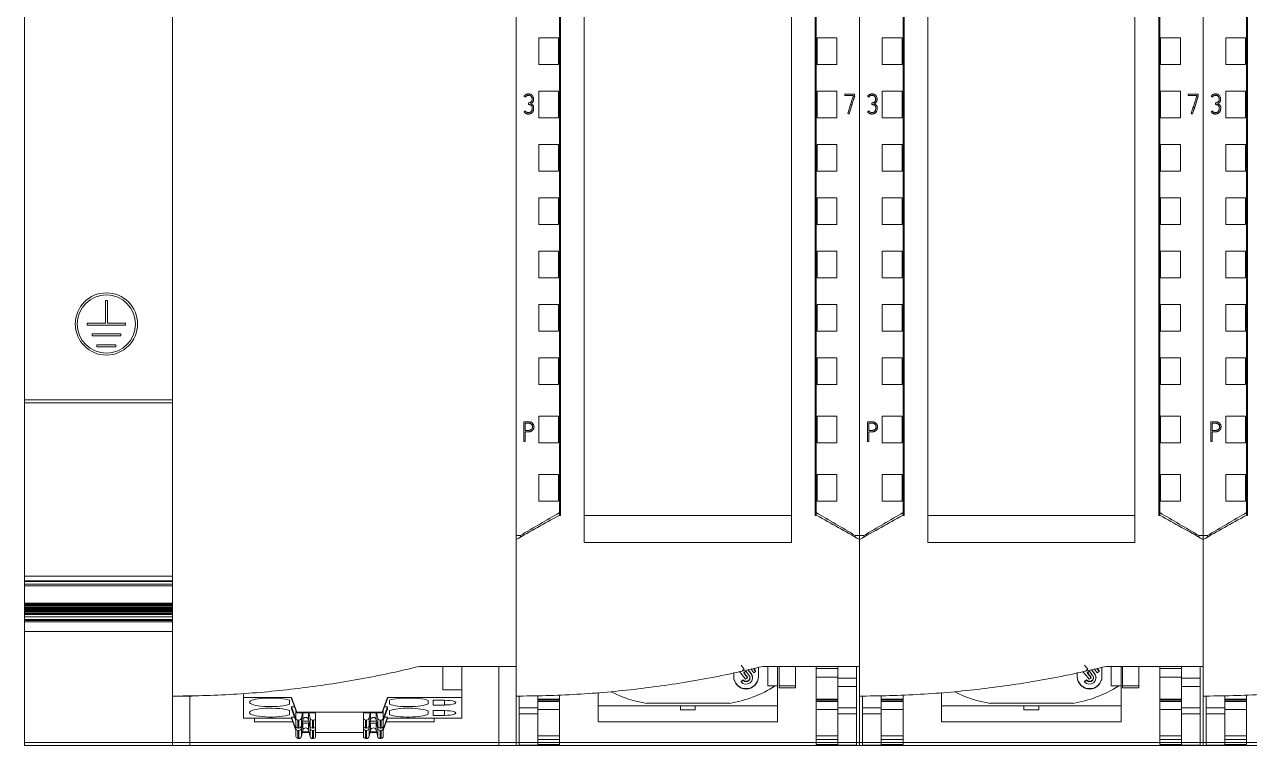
# Model space of a CAD drawing. Header units: millimetres. Extents: x 4134 to 7422, y 1400 to 3585.
# Drawn here: x 5096.4 to 5220.5, y 2940.8 to 3013.8 of the extents above; entities that cross this region are included whole.
import ezdxf

# ---------------------------------------------------------------- set-up
doc = ezdxf.new("R2010")
doc.units = ezdxf.units.MM
doc.layers.add('000-PI-Oprema', color=30, linetype='Continuous', lineweight=5)
doc.layers.add('004-PI-DIN Šina', color=3, linetype='Continuous')

# ---------------------------------------------------------------- blocks, each defined once
blk = doc.blocks.new('IM 155-5 PN ST - 6ES7155-5AA01-0AB0')
at = {"color": 0, "linetype": 'ByBlock', "lineweight": 0, "ltscale": 0.25}
blk.add_lwpolyline([(0, 147.01), (34.8, 147.01), (34.8, 0), (0, 0), (0, 147.01)], dxfattribs=at)
at = {"layer": '000-PI-Oprema', "color": 0, "linetype": 'ByBlock', "lineweight": 0}
for p, q in [((27.39, 8.01), (27.39, 5.64)), ((29.29, 5.64), (29.29, 8.01)), ((33.04, 0), (33.04, 8.02)), ((34.8, 7.96), (34.8, 0)), ((0.3, 5.01), (0, 5.01)), ((0.3, 5.01), (0, 5.01)), ((2, 5), (0, 5)), ((1.76, 5), (1.76, 0)), ((2, 5), (2, 5.05)), ((7.19, 4.86), (7.19, 5.27)), ((27.39, 5.64), (29.29, 5.64)), ((29.29, 5.64), (29.29, 4.86)), ((0, 4.95), (0, 0)), ((12.04, 4.86), (7.19, 4.86)), ((7.19, 4.86), (7.19, 2.77)), ((8.93, 4.78), (10.95, 4.78)), ((11.84, 4.59), (11.84, 4.18)), ((12.04, 4.86), (12.04, 4.77)), ((12.59, 3.39), (12.04, 4.86)), ((12.59, 3.3), (12.04, 4.77)), ((12.04, 3.92), (12.49, 2.71)), ((12.04, 3.92), (12.04, 3.71)), ((12.36, 3.92), (12.04, 3.92)), ((21.79, 4.86), (21.24, 3.39)), ((21.79, 4.77), (21.24, 3.3)), ((21.34, 2.71), (21.79, 3.92)), ((21.79, 3.92), (21.47, 3.92)), ((21.79, 4.86), (21.79, 4.77)), ((29.29, 4.86), (21.79, 4.86)), ((21.79, 3.92), (21.79, 3.71)), ((21.99, 4.18), (21.99, 4.59)), ((22.88, 4.78), (24.9, 4.78)), ((25.89, 4.55), (25.89, 4.22)), ((26.4, 4.58), (26.4, 4.1)), ((27.55, 4.58), (26.4, 4.58)), ((26.4, 4.1), (27.55, 4.1)), ((27.55, 4.58), (27.55, 4.1)), ((29.29, 4.86), (29.29, 2.77)), ((12.04, 2.77), (7.19, 2.77)), ((8.3, 2.4), (8.3, 2.77)), ((11.84, 3.54), (11.84, 3.12)), ((12.49, 2.5), (12.04, 3.71)), ((12.04, 2.86), (12.49, 1.65)), ((12.04, 2.86), (12.04, 2.77)), ((12.36, 2.86), (12.04, 2.86)), ((12.49, 1.56), (12.04, 2.77)), ((12.49, 3.56), (12.49, 2.77)), ((12.49, 1.96), (12.49, 2.77)), ((21.24, 3.39), (12.59, 3.39)), ((12.59, 3.39), (12.59, 3.3)), ((14.49, 3.3), (12.59, 3.3)), ((12.69, 1.77), (12.69, 2.58)), ((12.69, 2.58), (12.8, 2.58)), ((12.8, 1.77), (12.8, 2.58)), ((13.05, 2.77), (13.17, 3.3)), ((13.05, 1.96), (13.05, 2.77)), ((13.05, 1.96), (13.2, 2.61)), ((13.2, 2.61), (13.2, 3.3)), ((13.78, 2.61), (13.78, 3.3)), ((13.78, 2.61), (13.93, 1.96)), ((13.81, 3.3), (13.93, 2.77)), ((13.93, 1.96), (13.93, 2.77)), ((14.17, 1.77), (14.17, 2.58)), ((14.17, 2.58), (14.29, 2.58)), ((14.29, 1.77), (14.29, 2.58)), ((14.49, 3.28), (14.49, 3.3)), ((14.49, 2.77), (14.49, 3.28)), ((14.49, 1.96), (14.49, 2.77)), ((21.24, 3.3), (19.34, 3.3)), ((19.34, 3.3), (19.34, 3.28)), ((19.34, 2.77), (19.34, 3.28)), ((19.34, 1.96), (19.34, 2.77)), ((19.65, 2.58), (19.54, 2.58)), ((19.54, 1.77), (19.54, 2.58)), ((19.65, 1.77), (19.65, 2.58)), ((20.02, 3.3), (19.9, 2.77)), ((19.9, 1.96), (19.9, 2.77)), ((20.05, 2.61), (19.9, 1.96)), ((20.05, 2.61), (20.05, 3.3)), ((20.63, 2.61), (20.63, 3.3)), ((20.78, 1.96), (20.63, 2.61)), ((20.78, 2.77), (20.66, 3.3)), ((20.78, 1.96), (20.78, 2.77)), ((21.02, 1.77), (21.02, 2.58)), ((21.14, 2.58), (21.02, 2.58)), ((21.14, 1.77), (21.14, 2.58)), ((21.24, 3.39), (21.24, 3.3)), ((21.79, 3.71), (21.34, 2.5)), ((21.34, 3.56), (21.34, 2.77)), ((21.34, 1.65), (21.79, 2.86)), ((21.79, 2.77), (21.34, 1.56)), ((21.34, 1.96), (21.34, 2.77)), ((21.79, 2.86), (21.47, 2.86)), ((21.79, 2.86), (21.79, 2.77)), ((29.29, 2.77), (21.79, 2.77)), ((21.99, 3.54), (21.99, 3.12)), ((25.89, 3.16), (25.89, 3.49)), ((26.4, 3.53), (26.4, 3.05)), ((27.55, 3.53), (26.4, 3.53)), ((26.4, 3.05), (27.55, 3.05)), ((26.5, 2.4), (26.5, 2.77)), ((27.55, 3.53), (27.55, 3.05)), ((8.3, 2.4), (12.18, 2.4)), ((12.49, 1.96), (12.49, 1.72)), ((12.49, 1.72), (12.49, 0.91)), ((12.69, 1.77), (12.8, 1.77)), ((12.69, 1.52), (12.8, 1.52)), ((12.69, 1.52), (12.69, 0.71)), ((12.8, 1.52), (12.8, 0.71)), ((13.05, 1.71), (13.17, 2.25)), ((13.05, 1.71), (13.05, 0.9)), ((13.05, 0.9), (13.2, 1.56)), ((13.87, 2.25), (13.11, 2.25)), ((13.84, 1.3), (13.14, 1.3)), ((13.16, 2.45), (13.82, 2.45)), ((13.16, 1.39), (13.82, 1.39)), ((13.2, 2.25), (13.2, 1.56)), ((13.78, 2.25), (13.78, 1.56)), ((13.78, 1.56), (13.93, 0.9)), ((13.81, 2.25), (13.93, 1.71)), ((13.93, 1.71), (13.93, 0.9)), ((14.17, 1.77), (14.29, 1.77)), ((14.17, 1.52), (14.29, 1.52)), ((14.17, 1.52), (14.17, 0.71)), ((14.29, 1.52), (14.29, 0.71)), ((14.49, 1.72), (14.49, 1.96)), ((14.49, 1.72), (14.49, 0.91)), ((19.34, 1.3), (14.49, 1.3)), ((19.34, 1.72), (19.34, 1.96)), ((19.34, 1.72), (19.34, 0.91)), ((19.65, 1.77), (19.54, 1.77)), ((19.65, 1.52), (19.54, 1.52)), ((19.54, 1.52), (19.54, 0.71)), ((19.65, 1.52), (19.65, 0.71)), ((20.02, 2.25), (19.9, 1.71)), ((19.9, 1.71), (19.9, 0.9)), ((20.05, 1.56), (19.9, 0.9)), ((20.72, 2.25), (19.96, 2.25)), ((20.69, 1.3), (19.99, 1.3)), ((20.01, 2.45), (20.67, 2.45)), ((20.01, 1.39), (20.67, 1.39)), ((20.05, 2.25), (20.05, 1.56)), ((20.63, 2.25), (20.63, 1.56)), ((20.78, 0.9), (20.63, 1.56)), ((20.78, 1.71), (20.66, 2.25)), ((20.78, 1.71), (20.78, 0.9)), ((21.14, 1.77), (21.02, 1.77)), ((21.14, 1.52), (21.02, 1.52)), ((21.02, 1.52), (21.02, 0.71)), ((21.14, 1.52), (21.14, 0.71)), ((21.34, 1.96), (21.34, 1.72)), ((21.34, 1.72), (21.34, 0.91)), ((21.65, 2.4), (26.5, 2.4)), ((1.76, 0), (0, 0)), ((33.04, 0), (1.76, 0)), ((12.69, 0.71), (12.8, 0.71)), ((14.17, 0.71), (14.29, 0.71)), ((19.65, 0.71), (19.54, 0.71)), ((21.14, 0.71), (21.02, 0.71)), ((34.8, 0), (33.04, 0))]:
    blk.add_line(p, q, dxfattribs=at)
for centre, major_axis, ratio, start_param, end_param in [((9.94, 4.38), (-2.15, 0), 0.207912, 5.199431, 8.937736), ((9.94, 3.33), (-2.15, 0), 0.207912, 3.628635, 8.937736), ((9.94, 4.38), (-2.15, 0), 0.207912, 3.628635, 4.225347), ((23.89, 4.38), (-2.15, 0), 0.207912, 5.199431, 5.796143), ((23.89, 4.38), (-2.15, 0), 0.207912, 0.487042, 2.765842), ((23.89, 3.33), (2.15, 0), 0.207912, 0.37575, 2.65455), ((23.89, 4.38), (-2.15, 0), 0.207912, 3.517343, 4.225347), ((27.55, 4.34), (1.15, 0), 0.207912, 4.712389, 7.853982), ((12.69, 2.77), (-0.2, 0), 0.978148, 0, 1.570796), ((12.8, 2.82), (-0.25, 0), 0.978148, 1.570796, 2.923426), ((13.49, 2.55), (0.3, 0), 0.978148, 0.218166, 2.923426), ((14.17, 2.82), (-0.25, 0), 0.978148, 0.218166, 1.570796), ((14.29, 2.77), (-0.2, 0), 0.978148, 1.570796, 3.141593), ((19.54, 2.77), (0.2, 0), 0.978148, 3.141593, 4.712389), ((19.65, 2.82), (0.25, 0), 0.978148, 4.712389, 6.065019), ((20.34, 2.55), (-0.3, 0), 0.978148, 3.359759, 6.065019), ((21.02, 2.82), (0.25, 0), 0.978148, 3.359759, 4.712389), ((21.14, 2.77), (0.2, 0), 0.978148, 4.712389, 6.283185), ((23.89, 3.33), (2.15, 0), 0.207912, 3.628635, 5.907435), ((27.55, 3.29), (1.15, 0), 0.207912, 4.712389, 7.853982), ((12.69, 1.96), (-0.2, 0), 0.978148, 0, 1.570796), ((12.69, 1.72), (-0.2, 0), 0.978148, 0, 1.570796), ((12.8, 2.01), (-0.25, 0), 0.978148, 1.570796, 2.923426), ((12.8, 1.77), (-0.25, 0), 0.978148, 1.570796, 2.923426), ((13.49, 1.49), (0.3, 0), 0.978148, 0.218166, 2.923426), ((14.17, 2.01), (-0.25, 0), 0.978148, 0.218166, 1.570796), ((14.17, 1.77), (-0.25, 0), 0.978148, 0.218166, 1.570796), ((14.29, 1.96), (-0.2, 0), 0.978148, 1.570796, 3.141593), ((14.29, 1.72), (-0.2, 0), 0.978148, 1.570796, 3.141593), ((19.54, 1.96), (0.2, 0), 0.978148, 3.141593, 4.712389), ((19.54, 1.72), (0.2, 0), 0.978148, 3.141593, 4.712389), ((19.65, 2.01), (0.25, 0), 0.978148, 4.712389, 6.065019), ((19.65, 1.77), (0.25, 0), 0.978148, 4.712389, 6.065019), ((20.34, 1.49), (-0.3, 0), 0.978148, 3.359759, 6.065019), ((21.02, 2.01), (0.25, 0), 0.978148, 3.359759, 4.712389), ((21.02, 1.77), (0.25, 0), 0.978148, 3.359759, 4.712389), ((21.14, 1.96), (0.2, 0), 0.978148, 4.712389, 6.283185), ((21.14, 1.72), (0.2, 0), 0.978148, 4.712389, 6.283185), ((12.69, 0.91), (-0.2, 0), 0.978148, 0, 1.570796), ((12.8, 0.95), (-0.25, 0), 0.978148, 1.570796, 2.923426), ((14.17, 0.95), (-0.25, 0), 0.978148, 0.218166, 1.570796), ((14.29, 0.91), (-0.2, 0), 0.978148, 1.570796, 3.141593), ((19.54, 0.91), (0.2, 0), 0.978148, 3.141593, 4.712389), ((19.65, 0.95), (0.25, 0), 0.978148, 4.712389, 6.065019), ((21.02, 0.95), (0.25, 0), 0.978148, 3.359759, 4.712389), ((21.14, 0.91), (0.2, 0), 0.978148, 4.712389, 6.283185)]:
    blk.add_ellipse(centre, major_axis=major_axis, ratio=ratio, start_param=start_param, end_param=end_param, dxfattribs=at)
for points, knots in [([(34.8, 8.01), (34.8, 8.86), (34.8, 10.52), (34.8, 12.86), (34.8, 14.97), (34.8, 17.74), (34.8, 21.64), (34.8, 27.56), (34.8, 37.02), (34.8, 50.13), (34.8, 67.36), (34.8, 86), (34.8, 103.05), (34.8, 118.25), (34.8, 128.6), (34.8, 136.94), (34.8, 141.97), (34.8, 145.41), (34.8, 147.01)], [0, 0, 0, 0, 0.018357, 0.035822, 0.050221, 0.063898, 0.09543, 0.134182, 0.191169, 0.299064, 0.416456, 0.562341, 0.701008, 0.784589, 0.890964, 0.925157, 0.965428, 1, 1, 1, 1]), ([(25, 8.01), (22.97, 7.51), (20.94, 7.08), (16.85, 6.34), (12.75, 5.72), (8.62, 5.34), (4.47, 5.08), (2.39, 5.01), (0.3, 5.01)], [0, 0, 0, 0, 0.25, 0.25, 0.5, 0.75, 0.75, 1, 1, 1, 1])]:
    blk.add_open_spline(points, degree=3, knots=knots, dxfattribs=at)
for points, degree in [([(34.8, 8.01), (25, 8.01)], 1), ([(0.3, 5.01), (0.3, 5.01), (0.3, 5.01), (0.3, 5.01)], 3)]:
    blk.add_open_spline(points, degree=degree, dxfattribs=at)
blk = doc.blocks.new('S7-1500 AI HS - 6ES7531-7NF10-0AB0')
at = {"layer": '000-PI-Oprema', "color": 0, "linetype": 'ByBlock', "lineweight": 0}
for p, q in [((0, 134.68), (0, 21.26)), ((34.8, 134.68), (34.8, 21.26)), ((4.4, 132.4), (4.4, 23.58)), ((30.4, 23.58), (30.4, 132.4)), ((2.3, 68.97), (2.3, 71.67)), ((4.3, 71.67), (2.3, 71.67)), ((4.3, 68.97), (4.3, 71.67)), ((30.5, 68.97), (30.5, 71.67)), ((30.5, 71.67), (32.5, 71.67)), ((32.5, 68.97), (32.5, 71.67)), ((2.3, 68.95), (2.3, 68.97)), ((4.3, 68.97), (2.3, 68.97)), ((4.3, 68.95), (2.3, 68.95)), ((4.3, 68.95), (4.3, 68.97)), ((30.5, 68.97), (32.5, 68.97)), ((30.5, 68.95), (30.5, 68.97)), ((30.5, 68.95), (32.5, 68.95)), ((32.5, 68.95), (32.5, 68.97)), ((2.3, 63.56), (2.3, 66.27)), ((4.3, 66.27), (2.3, 66.27)), ((4.3, 63.56), (4.3, 66.27)), ((30.5, 63.56), (30.5, 66.27)), ((30.5, 66.27), (32.5, 66.27)), ((32.5, 63.56), (32.5, 66.27)), ((33.3, 65.82), (33.3, 65.96)), ((33.3, 65.96), (34.3, 65.96)), ((33.3, 65.82), (34.16, 65.82)), ((33.3, 65.82), (33.3, 65.82)), ((34.16, 65.82), (33.3, 65.82)), ((34.16, 65.78), (34.16, 65.82)), ((34.3, 65.96), (34.3, 65.76)), ((1.25, 65.06), (1.25, 65.06)), ((1.25, 64.92), (1.25, 64.92)), ((1.77, 65.41), (1.77, 65.42)), ((1.78, 64.56), (1.78, 64.56)), ((34.3, 65.76), (34.3, 65.75)), ((2.3, 63.55), (2.3, 63.56)), ((4.3, 63.56), (2.3, 63.56)), ((4.3, 63.55), (2.3, 63.55)), ((4.3, 63.55), (4.3, 63.56)), ((30.5, 63.55), (30.5, 63.56)), ((30.5, 63.56), (32.5, 63.56)), ((30.5, 63.55), (32.5, 63.55)), ((32.5, 63.55), (32.5, 63.56)), ((33.6, 64), (33.6, 63.99)), ((33.73, 63.95), (33.73, 63.95)), ((2.3, 58.16), (2.3, 60.86)), ((4.3, 60.86), (2.3, 60.86)), ((4.3, 58.16), (4.3, 60.86)), ((30.5, 58.16), (30.5, 60.86)), ((30.5, 60.86), (32.5, 60.86)), ((32.5, 58.16), (32.5, 60.86)), ((2.3, 58.15), (2.3, 58.16)), ((4.3, 58.16), (2.3, 58.16)), ((4.3, 58.15), (2.3, 58.15)), ((4.3, 58.15), (4.3, 58.16)), ((30.5, 58.15), (30.5, 58.16)), ((30.5, 58.16), (32.5, 58.16)), ((30.5, 58.15), (32.5, 58.15)), ((32.5, 58.15), (32.5, 58.16)), ((2.3, 52.76), (2.3, 55.46)), ((4.3, 55.46), (2.3, 55.46)), ((4.3, 52.76), (4.3, 55.46)), ((30.5, 52.76), (30.5, 55.46)), ((30.5, 55.46), (32.5, 55.46)), ((32.5, 52.76), (32.5, 55.46)), ((2.3, 52.75), (2.3, 52.76)), ((4.3, 52.76), (2.3, 52.76)), ((4.3, 52.75), (2.3, 52.75)), ((4.3, 52.75), (4.3, 52.76)), ((30.5, 52.75), (30.5, 52.76)), ((30.5, 52.76), (32.5, 52.76)), ((30.5, 52.75), (32.5, 52.75)), ((32.5, 52.75), (32.5, 52.76)), ((2.3, 47.36), (2.3, 50.06)), ((4.3, 50.06), (2.3, 50.06)), ((4.3, 47.36), (4.3, 50.06)), ((30.5, 47.36), (30.5, 50.06)), ((30.5, 50.06), (32.5, 50.06)), ((32.5, 47.36), (32.5, 50.06)), ((2.3, 47.35), (2.3, 47.36)), ((4.3, 47.36), (2.3, 47.36)), ((4.3, 47.35), (2.3, 47.35)), ((4.3, 47.35), (4.3, 47.36)), ((30.5, 47.35), (30.5, 47.36)), ((30.5, 47.36), (32.5, 47.36)), ((30.5, 47.35), (32.5, 47.35)), ((32.5, 47.35), (32.5, 47.36)), ((2.3, 41.96), (2.3, 44.66)), ((4.3, 44.66), (2.3, 44.66)), ((4.3, 41.96), (4.3, 44.66)), ((30.5, 41.96), (30.5, 44.66)), ((30.5, 44.66), (32.5, 44.66)), ((32.5, 41.96), (32.5, 44.66)), ((2.3, 41.95), (2.3, 41.96)), ((4.3, 41.96), (2.3, 41.96)), ((4.3, 41.95), (2.3, 41.95)), ((4.3, 41.95), (4.3, 41.96)), ((30.5, 41.95), (30.5, 41.96)), ((30.5, 41.96), (32.5, 41.96)), ((30.5, 41.95), (32.5, 41.95)), ((32.5, 41.95), (32.5, 41.96)), ((2.3, 36.56), (2.3, 39.26)), ((4.3, 39.26), (2.3, 39.26)), ((4.3, 36.56), (4.3, 39.26)), ((30.5, 36.56), (30.5, 39.26)), ((30.5, 39.26), (32.5, 39.26)), ((32.5, 36.56), (32.5, 39.26)), ((4.3, 36.56), (2.3, 36.56)), ((2.3, 36.55), (2.3, 36.56)), ((4.3, 36.55), (2.3, 36.55)), ((4.3, 36.55), (4.3, 36.56)), ((30.5, 36.56), (32.5, 36.56)), ((30.5, 36.55), (30.5, 36.56)), ((30.5, 36.55), (32.5, 36.55)), ((32.5, 36.55), (32.5, 36.56)), ((0.79, 32.78), (0.79, 30.78)), ((0.93, 31.9), (0.93, 32.64)), ((2.3, 30.65), (2.3, 33.36)), ((4.3, 33.36), (2.3, 33.36)), ((4.3, 30.65), (4.3, 33.36)), ((30.5, 30.65), (30.5, 33.36)), ((30.5, 33.36), (32.5, 33.36)), ((32.5, 30.65), (32.5, 33.36)), ((0.93, 30.78), (0.93, 31.76)), ((1.82, 32.25), (1.82, 32.26)), ((0.79, 30.78), (0.93, 30.78)), ((2.3, 30.65), (2.3, 30.65)), ((4.3, 30.65), (2.3, 30.65)), ((4.3, 30.65), (2.3, 30.65)), ((4.3, 30.65), (4.3, 30.65)), ((30.5, 30.65), (32.5, 30.65)), ((30.5, 30.65), (30.5, 30.65)), ((30.5, 30.65), (32.5, 30.65)), ((32.5, 30.65), (32.5, 30.65)), ((2.3, 24.75), (2.3, 27.45)), ((4.3, 27.45), (2.3, 27.45)), ((4.3, 24.75), (4.3, 27.45)), ((30.5, 24.75), (30.5, 27.45)), ((30.5, 27.45), (32.5, 27.45)), ((32.5, 24.75), (32.5, 27.45)), ((2.3, 24.75), (2.3, 24.75)), ((4.3, 24.75), (2.3, 24.75)), ((4.3, 24.75), (2.3, 24.75)), ((4.3, 24.75), (4.3, 24.75)), ((4.5, 23.71), (4.4, 23.71)), ((4.4, 23.58), (4.4, 23.3)), ((30.3, 23.71), (30.4, 23.71)), ((30.4, 23.3), (30.4, 23.58)), ((30.5, 24.75), (32.5, 24.75)), ((30.5, 24.75), (30.5, 24.75)), ((30.5, 24.75), (32.5, 24.75)), ((32.5, 24.75), (32.5, 24.75)), ((4.35, 23.3), (4.5, 23.3)), ((27.9, 23.3), (6.9, 23.3)), ((30.3, 23.3), (30.45, 23.3)), ((0, 21.26), (0, 20.89)), ((0.44, 21.26), (0, 21.26)), ((0.44, 21.06), (0.44, 21.26)), ((34.36, 21.26), (34.36, 21.06)), ((34.8, 21.26), (34.36, 21.26)), ((34.8, 21.26), (34.8, 20.89)), ((27.9, 20.55), (6.9, 20.55)), ((22.63, 7.5), (23.25, 6.71)), ((22.79, 8.14), (23.12, 7.71)), ((23.12, 7.71), (22.91, 7.55)), ((23.06, 7.35), (23.28, 7.52)), ((23.28, 7.52), (23.61, 7.09)), ((23.81, 7.25), (23.48, 7.67)), ((23.81, 7.28), (23.49, 7.69)), ((23.77, 7.74), (24.08, 7.35)), ((24.27, 7.5), (24.04, 7.8)), ((24.27, 7.54), (24.07, 7.8)), ((24.08, 7.35), (24.27, 7.5)), ((24.27, 7.54), (24.27, 7.5)), ((24.55, 6.95), (24.55, 7.9)), ((25, 8), (34.8, 8)), ((25.5, 8), (25.5, 6.04)), ((26.5, 6.04), (26.5, 8)), ((30.4, 7.8), (30.4, 8)), ((30.4, 6.9), (30.4, 7.8)), ((30.4, 7.8), (32.6, 7.8)), ((32.6, 6.8), (32.6, 8)), ((34.5, 6.8), (34.5, 8)), ((34.8, 7.92), (34.8, 0)), ((22.05, 7.37), (22.05, 6.95)), ((22.99, 6.64), (22.79, 6.49)), ((22.99, 6.61), (22.79, 6.45)), ((22.79, 6.49), (22.79, 6.45)), ((22.99, 6.64), (22.99, 6.61)), ((23.45, 6.86), (23.06, 7.35)), ((23.45, 6.9), (23.08, 7.37)), ((23.25, 6.71), (23.45, 6.86)), ((23.45, 6.9), (23.45, 6.86)), ((23.81, 7.28), (23.81, 7.25)), ((23.95, 6.85), (23.95, 6.89)), ((30.4, 4.7), (30.4, 6.9)), ((30.4, 6.9), (32.6, 6.9)), ((32.6, 5.98), (32.6, 6.8)), ((32.6, 6.8), (34.5, 6.8)), ((34.5, 5.98), (34.5, 6.8)), ((0.3, 5), (0, 5)), ((0.3, 4.99), (0.3, 3.8)), ((2.2, 5.05), (2.2, 3.8)), ((4.4, 4.7), (4.4, 5.07)), ((8.3, 4), (8.3, 5.36)), ((25.5, 6.04), (25.5, 6.04)), ((25.5, 6.04), (26.25, 6.04)), ((25.5, 6.04), (26.5, 6.04)), ((26.25, 6.04), (26.5, 6.04)), ((26.5, 4), (26.5, 6.04)), ((26.5, 6.04), (26.5, 6.04)), ((26.65, 5.83), (26.65, 6.05)), ((26.65, 6.05), (28.3, 6.05)), ((26.65, 5.83), (28.3, 5.83)), ((28.3, 5.83), (28.3, 6.05)), ((32.6, 5.98), (32.6, 3.8)), ((32.6, 5.98), (34.5, 5.98)), ((34.5, 5.98), (34.5, 3.8)), ((0, 4.92), (0, 0)), ((0.3, 3.21), (0.3, 3.8)), ((2.2, 3.8), (0.3, 3.8)), ((2.2, 4.7), (4.4, 4.7)), ((4.4, 4.67), (2.2, 4.67)), ((4.4, 4.66), (2.2, 4.66)), ((4.4, 4.6), (2.2, 4.6)), ((4.4, 4.46), (2.2, 4.46)), ((2.2, 3.21), (2.2, 3.8)), ((4.4, 4.66), (4.4, 4.67)), ((4.4, 4.6), (4.4, 4.66)), ((4.4, 4.6), (4.4, 4.46)), ((4.4, 4.46), (4.4, 3.64)), ((8.3, 2.4), (8.3, 4)), ((8.3, 4), (26.5, 4)), ((13.24, 4.27), (21.6, 4.27)), ((16.65, 4), (16.65, 3.6)), ((18.15, 4), (18.15, 3.6)), ((26.5, 2.4), (26.5, 4)), ((30.4, 4.7), (32.6, 4.7)), ((30.4, 4.66), (30.4, 4.67)), ((32.6, 4.67), (30.4, 4.67)), ((30.4, 4.6), (30.4, 4.66)), ((30.4, 4.66), (32.6, 4.66)), ((30.4, 4.6), (30.4, 4.46)), ((30.4, 4.6), (32.6, 4.6)), ((30.4, 4.46), (30.4, 3.64)), ((30.4, 4.46), (32.6, 4.46)), ((32.6, 3.21), (32.6, 3.8)), ((32.6, 3.8), (34.5, 3.8)), ((34.5, 3.21), (34.5, 3.8)), ((2.2, 3.21), (0.3, 3.21)), ((4.4, 3.64), (2.2, 3.64)), ((4.4, 3.64), (4.4, 0.97)), ((16.65, 3.6), (18.15, 3.6)), ((30.4, 3.64), (30.4, 0.97)), ((30.4, 3.64), (32.6, 3.64)), ((32.6, 3.21), (34.5, 3.21)), ((8.3, 2.4), (26.5, 2.4)), ((1.94, 0), (0, 0)), ((0.3, 0.01), (2.2, 0.01)), ((2.2, 0.01), (0.3, 0.01)), ((33.2, 0), (1.94, 0)), ((4.4, 0.97), (2.2, 0.97)), ((2.2, 0.61), (2.2, 0.08)), ((4.4, 0.61), (2.2, 0.61)), ((2.2, 0.08), (4.4, 0.08)), ((4.4, 0.08), (2.2, 0.08)), ((4.4, 0.97), (4.4, 0.61)), ((4.4, 0.61), (4.4, 0.08)), ((4.4, 0.08), (4.4, 0.08)), ((30.4, 0.97), (30.4, 0.61)), ((30.4, 0.97), (32.6, 0.97)), ((30.4, 0.61), (30.4, 0.08)), ((30.4, 0.61), (32.6, 0.61)), ((30.4, 0.08), (30.4, 0.08)), ((30.4, 0.08), (32.6, 0.08)), ((30.4, 0.08), (32.6, 0.08)), ((32.6, 0.61), (32.6, 0.08)), ((32.6, 0.01), (34.5, 0.01)), ((32.6, 0.01), (34.5, 0.01)), ((34.8, 0), (33.2, 0))]:
    blk.add_line(p, q, dxfattribs=at)
at = {"layer": '000-PI-Oprema', "color": 0, "linetype": 'ByBlock', "lineweight": 0, "ltscale": 0.25}
for p, q in [((0.82, 65.73), (0.95, 65.66)), ((0.82, 64.2), (0.95, 64.26))]:
    blk.add_line(p, q, dxfattribs=at)
at = {"layer": '000-PI-Oprema', "color": 7, "linetype": 'Continuous', "lineweight": 13}
for centre, major_axis, ratio, start_param, end_param in [((37.84, 14.79), (314.6, 1002.18), 0.017762, 1.525489, 1.527294), ((37.83, 14.85), (314.39, 1001.51), 0.017752, 1.525522, 1.527328)]:
    blk.add_ellipse(centre, major_axis=major_axis, ratio=ratio, start_param=start_param, end_param=end_param, dxfattribs=at)
at = {"layer": '000-PI-Oprema', "color": 0, "linetype": 'ByBlock', "lineweight": 0}
for centre, major_axis, start_param, end_param in [((23.3, 6.99), (1.25, 0), 3.141593, 6.283185), ((23.3, 6.95), (1.25, 0), 3.141593, 6.283185), ((23.3, 6.85), (0.649, 0), 3.804818, 6.94641), ((23.3, 6.85), (-0.399, 0), 0.663225, 3.804818), ((23.3, 6.89), (-0.399, 0), 0.663225, 3.092069), ((23.3, 6.89), (0.649, 0), 6.283142, 6.94641), ((15.07, 16), (11.98, 0), 4.241192, 4.559632), ((19.66, 16.14), (12.14, 0), 4.872685, 5.28613)]:
    blk.add_ellipse(centre, major_axis=major_axis, ratio=0.991445, start_param=start_param, end_param=end_param, dxfattribs=at)
for points, knots in [([(4.5, 132.59), (4.5, 129.54), (4.5, 119.97), (4.5, 105.8), (4.5, 91.24), (4.5, 77.03), (4.5, 62.73), (4.5, 47.24), (4.5, 34.61), (4.5, 26.64), (4.5, 23.3)], [0, 0, 0, 0, 0.083934, 0.263736, 0.389889, 0.484142, 0.653794, 0.78188, 0.908517, 1, 1, 1, 1]), ([(30.3, 23.3), (30.3, 26.64), (30.3, 34.61), (30.3, 47.24), (30.3, 62.73), (30.3, 77.03), (30.3, 91.24), (30.3, 105.8), (30.3, 119.97), (30.3, 129.54), (30.3, 132.59)], [0, 0, 0, 0, 0.091483, 0.21812, 0.346206, 0.515858, 0.610111, 0.736264, 0.916066, 1, 1, 1, 1]), ([(6.9, 129.52), (6.9, 127.5), (6.9, 118.95), (6.9, 105.8), (6.9, 91.24), (6.9, 77.03), (6.9, 62.73), (6.9, 47.24), (6.9, 34.49), (6.9, 25.6), (6.9, 21.35), (6.9, 20.55)], [0, 0, 0, 0, 0.055935, 0.236292, 0.362833, 0.457376, 0.627551, 0.756032, 0.883059, 0.978086, 1, 1, 1, 1]), ([(27.9, 129.52), (27.9, 127.5), (27.9, 118.95), (27.9, 105.8), (27.9, 91.24), (27.9, 77.03), (27.9, 62.73), (27.9, 47.24), (27.9, 34.49), (27.9, 25.6), (27.9, 21.35), (27.9, 20.55)], [0, 0, 0, 0, 0.055935, 0.236292, 0.362833, 0.457376, 0.627551, 0.756032, 0.883059, 0.978086, 1, 1, 1, 1]), ([(0.82, 65.73), (0.83, 65.75), (0.85, 65.78), (0.87, 65.81), (0.89, 65.84), (0.9, 65.84), (0.92, 65.86), (0.92, 65.86), (0.95, 65.88), (0.96, 65.9), (0.99, 65.91), (1, 65.92), (1.02, 65.93), (1.03, 65.93), (1.05, 65.94), (1.07, 65.95), (1.1, 65.96), (1.11, 65.96), (1.13, 65.96), (1.14, 65.97), (1.17, 65.97), (1.21, 65.98), (1.25, 65.98), (1.29, 65.98), (1.31, 65.98), (1.35, 65.97), (1.37, 65.97), (1.41, 65.96), (1.43, 65.96), (1.47, 65.94), (1.49, 65.94), (1.52, 65.92), (1.52, 65.92), (1.54, 65.91), (1.55, 65.9), (1.58, 65.89), (1.59, 65.88), (1.61, 65.86), (1.62, 65.85), (1.63, 65.83), (1.64, 65.83), (1.66, 65.8), (1.67, 65.79), (1.69, 65.75), (1.7, 65.73), (1.73, 65.68), (1.74, 65.64), (1.75, 65.58), (1.76, 65.56), (1.76, 65.52), (1.76, 65.5), (1.77, 65.46), (1.77, 65.44), (1.77, 65.4), (1.77, 65.38), (1.76, 65.34), (1.76, 65.32), (1.75, 65.28), (1.75, 65.26), (1.73, 65.22), (1.72, 65.21), (1.71, 65.18), (1.7, 65.17), (1.69, 65.15), (1.69, 65.15), (1.67, 65.12), (1.65, 65.11), (1.63, 65.09), (1.62, 65.08), (1.61, 65.07), (1.6, 65.06), (1.57, 65.05), (1.56, 65.04), (1.52, 65.02), (1.5, 65.01), (1.48, 65)], [0, 0, 0, 0, 0.03125, 0.0625, 0.0625, 0.078125, 0.078125, 0.09375, 0.09375, 0.125, 0.125, 0.140625, 0.140625, 0.15625, 0.15625, 0.1875, 0.1875, 0.203125, 0.203125, 0.21875, 0.21875, 0.25, 0.28125, 0.28125, 0.3125, 0.3125, 0.34375, 0.34375, 0.375, 0.375, 0.40625, 0.40625, 0.421875, 0.421875, 0.4375, 0.4375, 0.46875, 0.46875, 0.484375, 0.484375, 0.5, 0.5, 0.53125, 0.53125, 0.5625, 0.5625, 0.625, 0.625, 0.65625, 0.65625, 0.6875, 0.6875, 0.71875, 0.71875, 0.75, 0.75, 0.78125, 0.78125, 0.8125, 0.8125, 0.84375, 0.84375, 0.859375, 0.859375, 0.875, 0.875, 0.90625, 0.90625, 0.921875, 0.921875, 0.9375, 0.9375, 0.96875, 0.96875, 1, 1, 1, 1]), ([(1.25, 65.06), (1.28, 65.07), (1.31, 65.08), (1.37, 65.1), (1.4, 65.11), (1.45, 65.13), (1.46, 65.14), (1.49, 65.16), (1.51, 65.17), (1.53, 65.18), (1.53, 65.19), (1.54, 65.2), (1.55, 65.2), (1.57, 65.22), (1.58, 65.23), (1.59, 65.26), (1.59, 65.26), (1.6, 65.28), (1.6, 65.29), (1.61, 65.31), (1.62, 65.32), (1.62, 65.36), (1.62, 65.37), (1.63, 65.41), (1.63, 65.42), (1.63, 65.47), (1.62, 65.5), (1.62, 65.55), (1.61, 65.57), (1.61, 65.59), (1.6, 65.6), (1.6, 65.62), (1.6, 65.63), (1.59, 65.65), (1.58, 65.66), (1.56, 65.69), (1.55, 65.71), (1.53, 65.73), (1.52, 65.74), (1.5, 65.76), (1.5, 65.77), (1.49, 65.78), (1.48, 65.78), (1.46, 65.8), (1.44, 65.8), (1.41, 65.82), (1.4, 65.82), (1.36, 65.83), (1.35, 65.83), (1.31, 65.84), (1.3, 65.84), (1.26, 65.84), (1.25, 65.84), (1.21, 65.84), (1.2, 65.83), (1.17, 65.83), (1.15, 65.83), (1.13, 65.82), (1.12, 65.82), (1.1, 65.81), (1.09, 65.81), (1.08, 65.8), (1.07, 65.8), (1.06, 65.79), (1.05, 65.78), (1.03, 65.77), (1.02, 65.76), (0.99, 65.73), (0.98, 65.72), (0.97, 65.69), (0.96, 65.68), (0.95, 65.66)], [0, 0, 0, 0, 0.0625, 0.0625, 0.125, 0.125, 0.15625, 0.15625, 0.1875, 0.1875, 0.203125, 0.203125, 0.21875, 0.21875, 0.25, 0.25, 0.265625, 0.265625, 0.28125, 0.28125, 0.3125, 0.3125, 0.34375, 0.34375, 0.375, 0.375, 0.4375, 0.4375, 0.46875, 0.46875, 0.484375, 0.484375, 0.5, 0.5, 0.53125, 0.53125, 0.5625, 0.5625, 0.59375, 0.59375, 0.609375, 0.609375, 0.625, 0.625, 0.65625, 0.65625, 0.6875, 0.6875, 0.71875, 0.71875, 0.75, 0.75, 0.78125, 0.78125, 0.8125, 0.8125, 0.84375, 0.84375, 0.859375, 0.859375, 0.875, 0.875, 0.890625, 0.890625, 0.90625, 0.90625, 0.9375, 0.9375, 0.96875, 0.96875, 1, 1, 1, 1]), ([(0.95, 65.66), (0.96, 65.67), (0.96, 65.69), (0.98, 65.71), (0.99, 65.73), (1.01, 65.74), (1.02, 65.75), (1.03, 65.76), (1.04, 65.77), (1.05, 65.78), (1.06, 65.78), (1.07, 65.79), (1.08, 65.79), (1.1, 65.8), (1.12, 65.81), (1.15, 65.82), (1.16, 65.82), (1.2, 65.83), (1.21, 65.83), (1.25, 65.83), (1.26, 65.83), (1.31, 65.83), (1.34, 65.83), (1.39, 65.82), (1.39, 65.82), (1.41, 65.81), (1.42, 65.81), (1.44, 65.8), (1.45, 65.79), (1.48, 65.78), (1.48, 65.77), (1.5, 65.76), (1.5, 65.76), (1.52, 65.74), (1.53, 65.73), (1.55, 65.71), (1.55, 65.7), (1.56, 65.69), (1.57, 65.67), (1.58, 65.65), (1.6, 65.61), (1.6, 65.6), (1.61, 65.57), (1.61, 65.56), (1.62, 65.54)], [0, 0, 0, 0, 0.055989, 0.055989, 0.111979, 0.111979, 0.139974, 0.139974, 0.167968, 0.167968, 0.195963, 0.195963, 0.223958, 0.223958, 0.279947, 0.279947, 0.335937, 0.335937, 0.391926, 0.391926, 0.447916, 0.447916, 0.559895, 0.559895, 0.587889, 0.587889, 0.615884, 0.615884, 0.671874, 0.671874, 0.699868, 0.699868, 0.727863, 0.727863, 0.783853, 0.783853, 0.811847, 0.811847, 0.839842, 0.895832, 0.895832, 0.951821, 0.951821, 1, 1, 1, 1]), ([(33.6, 64), (33.65, 64.15), (33.69, 64.3), (33.76, 64.52), (33.79, 64.59), (33.83, 64.74), (33.86, 64.82), (33.89, 64.93), (33.9, 64.97), (33.93, 65.04), (33.94, 65.08), (33.97, 65.19), (34, 65.26), (34.04, 65.41), (34.07, 65.49), (34.1, 65.6), (34.11, 65.63), (34.13, 65.69), (34.14, 65.71), (34.15, 65.74), (34.15, 65.75), (34.16, 65.76), (34.16, 65.77), (34.16, 65.78)], [0, 0, 0, 0, 0.25, 0.25, 0.375, 0.375, 0.5, 0.5, 0.5625, 0.5625, 0.625, 0.625, 0.75, 0.75, 0.875, 0.875, 0.9375, 0.9375, 0.96875, 0.96875, 0.984375, 0.984375, 1, 1, 1, 1]), ([(1.48, 65), (1.5, 64.99), (1.52, 64.98), (1.56, 64.96), (1.58, 64.95), (1.61, 64.92), (1.63, 64.91), (1.65, 64.89), (1.66, 64.88), (1.68, 64.87), (1.68, 64.86), (1.7, 64.84), (1.72, 64.82), (1.73, 64.79), (1.74, 64.78), (1.75, 64.77), (1.75, 64.76), (1.76, 64.73), (1.77, 64.71), (1.78, 64.68), (1.78, 64.67), (1.78, 64.64), (1.78, 64.63), (1.78, 64.6), (1.78, 64.58), (1.78, 64.54), (1.78, 64.52), (1.78, 64.48), (1.78, 64.46), (1.77, 64.41), (1.77, 64.39), (1.76, 64.33), (1.75, 64.29), (1.73, 64.24), (1.72, 64.23), (1.71, 64.21), (1.71, 64.2), (1.69, 64.18), (1.68, 64.16), (1.66, 64.13), (1.64, 64.11), (1.62, 64.09), (1.61, 64.08), (1.6, 64.06), (1.59, 64.06), (1.57, 64.04), (1.55, 64.03), (1.52, 64.01), (1.51, 64.01), (1.49, 64), (1.48, 63.99), (1.43, 63.97), (1.39, 63.96), (1.33, 63.95), (1.31, 63.95), (1.27, 63.95), (1.25, 63.95), (1.2, 63.95), (1.18, 63.95), (1.15, 63.95), (1.14, 63.96), (1.12, 63.96), (1.11, 63.96), (1.08, 63.97), (1.06, 63.97), (1.03, 63.99), (1.02, 63.99), (1, 64), (0.99, 64), (0.96, 64.02), (0.95, 64.03), (0.92, 64.05), (0.91, 64.06), (0.9, 64.08), (0.89, 64.08), (0.87, 64.11), (0.86, 64.13), (0.84, 64.16), (0.83, 64.18), (0.82, 64.2)], [0, 0, 0, 0, 0.03125, 0.03125, 0.0625, 0.0625, 0.09375, 0.09375, 0.109375, 0.109375, 0.125, 0.125, 0.15625, 0.15625, 0.171875, 0.171875, 0.1875, 0.1875, 0.21875, 0.21875, 0.234375, 0.234375, 0.25, 0.25, 0.28125, 0.28125, 0.3125, 0.3125, 0.34375, 0.34375, 0.375, 0.375, 0.4375, 0.4375, 0.453125, 0.453125, 0.46875, 0.46875, 0.5, 0.5, 0.53125, 0.53125, 0.546875, 0.546875, 0.5625, 0.5625, 0.59375, 0.59375, 0.609375, 0.609375, 0.625, 0.625, 0.6875, 0.6875, 0.71875, 0.71875, 0.75, 0.75, 0.78125, 0.78125, 0.796875, 0.796875, 0.8125, 0.8125, 0.84375, 0.84375, 0.859375, 0.859375, 0.875, 0.875, 0.90625, 0.90625, 0.921875, 0.921875, 0.9375, 0.9375, 0.96875, 0.96875, 1, 1, 1, 1]), ([(0.95, 64.26), (0.96, 64.24), (0.96, 64.23), (0.98, 64.2), (0.99, 64.18), (1.01, 64.17), (1.02, 64.16), (1.03, 64.15), (1.04, 64.14), (1.05, 64.13), (1.06, 64.13), (1.07, 64.12), (1.08, 64.12), (1.11, 64.11), (1.12, 64.1), (1.16, 64.1), (1.17, 64.09), (1.21, 64.09), (1.23, 64.09), (1.26, 64.09), (1.28, 64.09), (1.31, 64.09), (1.33, 64.1), (1.35, 64.1), (1.36, 64.1), (1.38, 64.11), (1.39, 64.11), (1.41, 64.12), (1.43, 64.12), (1.45, 64.14), (1.46, 64.14), (1.47, 64.15), (1.48, 64.15), (1.5, 64.17), (1.52, 64.18), (1.54, 64.2), (1.55, 64.22), (1.57, 64.25), (1.58, 64.26), (1.59, 64.29), (1.6, 64.31), (1.62, 64.36), (1.62, 64.39), (1.63, 64.44), (1.64, 64.46), (1.64, 64.49), (1.64, 64.51), (1.64, 64.55), (1.64, 64.56), (1.64, 64.59), (1.64, 64.6), (1.64, 64.62), (1.64, 64.62), (1.64, 64.65), (1.63, 64.67), (1.62, 64.69), (1.62, 64.7), (1.61, 64.71), (1.61, 64.72), (1.6, 64.74), (1.59, 64.76), (1.56, 64.79), (1.55, 64.8), (1.53, 64.82), (1.51, 64.83), (1.48, 64.85), (1.47, 64.86), (1.44, 64.87), (1.42, 64.88), (1.39, 64.89), (1.37, 64.9), (1.32, 64.91), (1.29, 64.92), (1.25, 64.92)], [0, 0, 0, 0, 0.03125, 0.03125, 0.0625, 0.0625, 0.078125, 0.078125, 0.09375, 0.09375, 0.109375, 0.109375, 0.125, 0.125, 0.15625, 0.15625, 0.1875, 0.1875, 0.21875, 0.21875, 0.25, 0.25, 0.28125, 0.28125, 0.296875, 0.296875, 0.3125, 0.3125, 0.34375, 0.34375, 0.359375, 0.359375, 0.375, 0.375, 0.40625, 0.40625, 0.4375, 0.4375, 0.46875, 0.46875, 0.5, 0.5, 0.5625, 0.5625, 0.59375, 0.59375, 0.625, 0.625, 0.65625, 0.65625, 0.671875, 0.671875, 0.6875, 0.6875, 0.71875, 0.71875, 0.734375, 0.734375, 0.75, 0.75, 0.78125, 0.78125, 0.8125, 0.8125, 0.84375, 0.84375, 0.875, 0.875, 0.90625, 0.90625, 0.9375, 0.9375, 1, 1, 1, 1]), ([(1.25, 64.92), (1.29, 64.91), (1.32, 64.9), (1.37, 64.89), (1.39, 64.89), (1.42, 64.87), (1.44, 64.87), (1.46, 64.86), (1.47, 64.85), (1.48, 64.84), (1.49, 64.84), (1.51, 64.82), (1.53, 64.81), (1.54, 64.8), (1.55, 64.79), (1.56, 64.78), (1.57, 64.77), (1.59, 64.75), (1.6, 64.74), (1.61, 64.72), (1.61, 64.71), (1.62, 64.7), (1.62, 64.7), (1.62, 64.7)], [0, 0, 0, 0, 0.234549, 0.234549, 0.351824, 0.351824, 0.469098, 0.469098, 0.527735, 0.527735, 0.586373, 0.586373, 0.703647, 0.703647, 0.762285, 0.762285, 0.820922, 0.820922, 0.938196, 0.938196, 0.996834, 0.996834, 1, 1, 1, 1]), ([(1.76, 65.32), (1.76, 65.33), (1.76, 65.34), (1.77, 65.37), (1.77, 65.39), (1.77, 65.41)], [0, 0, 0, 0, 0.372922, 0.372922, 1, 1, 1, 1]), ([(0.82, 64.19), (0.83, 64.18), (0.84, 64.16), (0.86, 64.12), (0.87, 64.1), (0.89, 64.08), (0.9, 64.07), (0.91, 64.05), (0.92, 64.05), (0.95, 64.03), (0.96, 64.02), (0.99, 64), (1, 63.99), (1.02, 63.98), (1.03, 63.98), (1.06, 63.97), (1.08, 63.96), (1.12, 63.95), (1.14, 63.95), (1.18, 63.94), (1.2, 63.94), (1.24, 63.94), (1.26, 63.94), (1.31, 63.95), (1.33, 63.95), (1.36, 63.95), (1.37, 63.95), (1.39, 63.96), (1.4, 63.96), (1.43, 63.97), (1.45, 63.97), (1.48, 63.99), (1.49, 63.99), (1.51, 64), (1.52, 64), (1.55, 64.02), (1.56, 64.03), (1.6, 64.06), (1.61, 64.07), (1.64, 64.1), (1.66, 64.12), (1.68, 64.15), (1.69, 64.17), (1.71, 64.2), (1.71, 64.2), (1.72, 64.22), (1.73, 64.23), (1.75, 64.28), (1.76, 64.32), (1.77, 64.38), (1.77, 64.4), (1.78, 64.45), (1.78, 64.47), (1.78, 64.49), (1.78, 64.49), (1.78, 64.5)], [0, 0, 0, 0, 0.045144, 0.045144, 0.090287, 0.090287, 0.112859, 0.112859, 0.135431, 0.135431, 0.180575, 0.180575, 0.203147, 0.203147, 0.225718, 0.225718, 0.270862, 0.270862, 0.316006, 0.316006, 0.361149, 0.361149, 0.406293, 0.406293, 0.451437, 0.451437, 0.474009, 0.474009, 0.49658, 0.49658, 0.541724, 0.541724, 0.564296, 0.564296, 0.586868, 0.586868, 0.632011, 0.632011, 0.677155, 0.677155, 0.722299, 0.722299, 0.767442, 0.767442, 0.790014, 0.790014, 0.812586, 0.812586, 0.902873, 0.902873, 0.948017, 0.948017, 0.993161, 0.993161, 1, 1, 1, 1]), ([(0.93, 31.76), (0.98, 31.76), (1.03, 31.76), (1.14, 31.76), (1.19, 31.76), (1.27, 31.76), (1.29, 31.76), (1.33, 31.77), (1.34, 31.77), (1.37, 31.77), (1.38, 31.77), (1.42, 31.78), (1.45, 31.79), (1.5, 31.8), (1.52, 31.81), (1.55, 31.83), (1.57, 31.84), (1.59, 31.85), (1.6, 31.86), (1.63, 31.88), (1.65, 31.9), (1.68, 31.92), (1.69, 31.93), (1.7, 31.95), (1.71, 31.96), (1.74, 31.99), (1.75, 32.01), (1.77, 32.05), (1.77, 32.06), (1.78, 32.08), (1.79, 32.1), (1.8, 32.13), (1.81, 32.16), (1.81, 32.2), (1.81, 32.21), (1.82, 32.23), (1.82, 32.25), (1.82, 32.29), (1.81, 32.31), (1.81, 32.35), (1.81, 32.36), (1.8, 32.39), (1.8, 32.4), (1.78, 32.44), (1.78, 32.46), (1.76, 32.5), (1.75, 32.51), (1.74, 32.53), (1.73, 32.54), (1.71, 32.57), (1.68, 32.61), (1.64, 32.65), (1.61, 32.67), (1.6, 32.68), (1.58, 32.69), (1.57, 32.7), (1.53, 32.72), (1.51, 32.73), (1.47, 32.74), (1.46, 32.75), (1.43, 32.76), (1.42, 32.76), (1.36, 32.77), (1.31, 32.78), (1.23, 32.78), (1.2, 32.78), (1.15, 32.78), (1.1, 32.78), (1.05, 32.78), (1, 32.78), (0.92, 32.78), (0.84, 32.78), (0.79, 32.78)], [0, 0, 0, 0, 0.0625, 0.0625, 0.125, 0.125, 0.15625, 0.15625, 0.171875, 0.171875, 0.1875, 0.1875, 0.21875, 0.21875, 0.25, 0.25, 0.265625, 0.265625, 0.28125, 0.28125, 0.3125, 0.3125, 0.328125, 0.328125, 0.34375, 0.34375, 0.375, 0.375, 0.390625, 0.390625, 0.40625, 0.40625, 0.4375, 0.4375, 0.453125, 0.453125, 0.46875, 0.46875, 0.5, 0.5, 0.515625, 0.515625, 0.53125, 0.53125, 0.5625, 0.5625, 0.578125, 0.578125, 0.59375, 0.59375, 0.625, 0.65625, 0.65625, 0.671875, 0.671875, 0.6875, 0.6875, 0.71875, 0.71875, 0.734375, 0.734375, 0.75, 0.75, 0.8125, 0.8125, 0.84375, 0.84375, 0.875, 0.90625, 0.90625, 0.9375, 1, 1, 1, 1]), ([(0.93, 32.64), (0.97, 32.64), (1.01, 32.64), (1.07, 32.64), (1.09, 32.64), (1.13, 32.64), (1.18, 32.64), (1.24, 32.64), (1.32, 32.64), (1.36, 32.63), (1.41, 32.62), (1.41, 32.61), (1.43, 32.61), (1.44, 32.6), (1.47, 32.59), (1.49, 32.58), (1.51, 32.57), (1.52, 32.56), (1.54, 32.55), (1.54, 32.54), (1.57, 32.52), (1.58, 32.51), (1.6, 32.48), (1.6, 32.48), (1.62, 32.46), (1.62, 32.45), (1.64, 32.43), (1.64, 32.41), (1.66, 32.38), (1.66, 32.37), (1.66, 32.35), (1.67, 32.34), (1.67, 32.31), (1.67, 32.29), (1.67, 32.26), (1.67, 32.25), (1.67, 32.23), (1.67, 32.22), (1.67, 32.19), (1.66, 32.17), (1.66, 32.15), (1.65, 32.14), (1.65, 32.12), (1.64, 32.11), (1.63, 32.08), (1.62, 32.07), (1.6, 32.04), (1.59, 32.03), (1.58, 32.02), (1.57, 32.01), (1.55, 31.99), (1.53, 31.98), (1.51, 31.97), (1.5, 31.96), (1.48, 31.95), (1.47, 31.95), (1.44, 31.94), (1.42, 31.93), (1.4, 31.92), (1.39, 31.92), (1.37, 31.91), (1.36, 31.91), (1.33, 31.91), (1.31, 31.91), (1.27, 31.9), (1.25, 31.9), (1.21, 31.9), (1.17, 31.9), (1.13, 31.9), (1.09, 31.9), (1.07, 31.9), (1.01, 31.9), (0.97, 31.9), (0.93, 31.9)], [0, 0, 0, 0, 0.0625, 0.0625, 0.09375, 0.09375, 0.125, 0.1875, 0.1875, 0.25, 0.25, 0.265625, 0.265625, 0.28125, 0.28125, 0.3125, 0.3125, 0.328125, 0.328125, 0.34375, 0.34375, 0.375, 0.375, 0.390625, 0.390625, 0.40625, 0.40625, 0.4375, 0.4375, 0.453125, 0.453125, 0.46875, 0.46875, 0.5, 0.5, 0.515625, 0.515625, 0.53125, 0.53125, 0.5625, 0.5625, 0.578125, 0.578125, 0.59375, 0.59375, 0.625, 0.625, 0.640625, 0.640625, 0.65625, 0.65625, 0.6875, 0.6875, 0.703125, 0.703125, 0.71875, 0.71875, 0.75, 0.75, 0.765625, 0.765625, 0.78125, 0.78125, 0.8125, 0.8125, 0.84375, 0.84375, 0.875, 0.90625, 0.90625, 0.9375, 0.9375, 1, 1, 1, 1]), ([(1.67, 32.25), (1.67, 32.26), (1.67, 32.26), (1.67, 32.27), (1.67, 32.28), (1.67, 32.3), (1.67, 32.31), (1.67, 32.34), (1.66, 32.36), (1.65, 32.4), (1.64, 32.42), (1.62, 32.45), (1.61, 32.47), (1.58, 32.5), (1.57, 32.51), (1.54, 32.54), (1.52, 32.55), (1.49, 32.57), (1.47, 32.58), (1.44, 32.6), (1.42, 32.61), (1.39, 32.61), (1.38, 32.62), (1.36, 32.62), (1.35, 32.62), (1.32, 32.63), (1.3, 32.63), (1.25, 32.64), (1.21, 32.64), (1.15, 32.64), (1.13, 32.63), (1.09, 32.63), (1.07, 32.63), (1.01, 32.63), (0.97, 32.63), (0.93, 32.63)], [0, 0, 0, 0, 0.007629, 0.007629, 0.03864, 0.03864, 0.069652, 0.069652, 0.131675, 0.131675, 0.193698, 0.193698, 0.255722, 0.255722, 0.317745, 0.317745, 0.379768, 0.379768, 0.441791, 0.441791, 0.503814, 0.503814, 0.534826, 0.534826, 0.565838, 0.565838, 0.627861, 0.627861, 0.751907, 0.751907, 0.81393, 0.81393, 0.875954, 0.875954, 1, 1, 1, 1]), ([(1.82, 32.25), (1.82, 32.23), (1.81, 32.2), (1.81, 32.17), (1.81, 32.15), (1.8, 32.13), (1.8, 32.12), (1.78, 32.08), (1.77, 32.05), (1.75, 32.01), (1.74, 31.99), (1.71, 31.96), (1.71, 31.95), (1.69, 31.93), (1.66, 31.9), (1.63, 31.87), (1.6, 31.85), (1.59, 31.84), (1.57, 31.83), (1.55, 31.82), (1.52, 31.81), (1.5, 31.8), (1.46, 31.79), (1.45, 31.78), (1.42, 31.78), (1.41, 31.77), (1.35, 31.76), (1.29, 31.76), (1.19, 31.76), (1.14, 31.76), (1.03, 31.76), (0.98, 31.76), (0.93, 31.76)], [0, 0, 0, 0, 0.06514, 0.06514, 0.098528, 0.098528, 0.131915, 0.131915, 0.198691, 0.198691, 0.265467, 0.265467, 0.298855, 0.298855, 0.332243, 0.399018, 0.399018, 0.432406, 0.432406, 0.465794, 0.465794, 0.53257, 0.53257, 0.565958, 0.565958, 0.599346, 0.599346, 0.732897, 0.732897, 0.866449, 0.866449, 1, 1, 1, 1]), ([(0, 20.85), (0, 19.34), (0, 16.09), (0, 10.81), (0, 7.03), (0, 5)], [0, 0, 0, 0, 0.285532, 0.615204, 1, 1, 1, 1]), ([(34.8, 20.85), (34.8, 19.34), (34.8, 16.09), (34.8, 11.81), (34.8, 9.03), (34.8, 8)], [0, 0, 0, 0, 0.352188, 0.75882, 1, 1, 1, 1]), ([(0.3, 5), (2.39, 5.01), (4.47, 5.07), (8.62, 5.33), (10.68, 5.52), (14.8, 6.02), (16.85, 6.33), (20.94, 7.07), (22.97, 7.51), (25, 8)], [0, 0, 0, 0, 0.25, 0.25, 0.5, 0.5, 0.75, 0.75, 1, 1, 1, 1]), ([(26.65, 8.03), (26.65, 7.99), (26.65, 7.4), (26.65, 6.74), (26.65, 6.05)], [0, 0, 0, 0, 0.072727, 1, 1, 1, 1]), ([(28.3, 8.03), (28.3, 7.99), (28.3, 7.4), (28.3, 6.74), (28.3, 6.05)], [0, 0, 0, 0, 0.072727, 1, 1, 1, 1]), ([(2.2, 0.61), (2.2, 0.84), (2.2, 1.52), (2.2, 2.54), (2.2, 3.21)], [0, 0, 0, 0, 0.445928, 1, 1, 1, 1]), ([(32.6, 0.61), (32.6, 0.84), (32.6, 1.52), (32.6, 2.54), (32.6, 3.21)], [0, 0, 0, 0, 0.445928, 1, 1, 1, 1])]:
    blk.add_open_spline(points, degree=3, knots=knots, dxfattribs=at)
for points, weights in [([(1.25, 64.92), (1.25, 64.99), (1.25, 65.06)], [0.500000009599, 0.499999990401, 0.500000009599]), ([(1.25, 65.06), (1.25, 64.99), (1.25, 64.92)], [0.499999969803, 0.500000030197, 0.499999969803]), ([(33.73, 63.95), (33.67, 63.98), (33.6, 64)], [0.499999640066, 0.500000359934, 0.499999640066]), ([(33.6, 63.99), (33.67, 63.97), (33.73, 63.95)], [0.499999909071, 0.500000090929, 0.499999909071])]:
    blk.add_rational_spline(points, weights, degree=2, dxfattribs=at)
for points in [[(0.44, 21.26), (1.76, 22.04), (3.08, 22.81), (4.4, 23.58)], [(30.4, 23.58), (31.72, 22.81), (33.04, 22.04), (34.36, 21.26)], [(4.35, 23.3), (2.9, 22.48), (1.45, 21.67), (0, 20.85)], [(34.8, 20.85), (33.35, 21.67), (31.9, 22.48), (30.45, 23.3)], [(32.6, 7.91), (32.6, 7.93), (32.6, 7.96), (32.6, 7.98)], [(0.3, 0.01), (0.3, 0.05), (0.3, 0.34), (0.3, 1.41), (0.3, 2.54), (0.3, 3.21)], [(34.5, 0.01), (34.5, 0.05), (34.5, 0.34), (34.5, 1.41), (34.5, 2.54), (34.5, 3.21)], [(2.2, 0.01), (2.2, 0.02), (2.2, 0.05), (2.2, 0.08)], [(32.6, 0.01), (32.6, 0.02), (32.6, 0.05), (32.6, 0.08)]]:
    blk.add_open_spline(points, degree=3, dxfattribs=at)

msp = doc.modelspace()

# ---------------------------------------------------------------- linework, layer by layer
at = {"layer": '004-PI-DIN Šina', "color": 0, "linetype": 'ByBlock', "lineweight": 0}
for p, q in [((5096.448, 3025.328), (5096.448, 2975.779)), ((5104.851, 2985.854), (5104.64, 2985.854)), ((5104.64, 2985.854), (5104.64, 2983.557)), ((5104.851, 2983.557), (5104.851, 2985.854)), ((5102.79, 2983.557), (5102.79, 2983.357)), ((5104.64, 2983.557), (5102.79, 2983.557)), ((5106.69, 2983.557), (5104.851, 2983.557)), ((5106.69, 2983.357), (5106.69, 2983.557)), ((5102.79, 2983.357), (5106.69, 2983.357)), ((5103.29, 2982.457), (5103.29, 2982.257)), ((5106.19, 2982.457), (5103.29, 2982.457)), ((5103.29, 2982.257), (5106.19, 2982.257)), ((5106.19, 2982.257), (5106.19, 2982.457)), ((5103.79, 2981.357), (5103.79, 2981.157)), ((5105.69, 2981.357), (5103.79, 2981.357)), ((5103.79, 2981.157), (5105.69, 2981.157)), ((5105.69, 2981.157), (5105.69, 2981.357)), ((5096.448, 2975.778), (5096.448, 2975.478)), ((5111.448, 2975.778), (5096.448, 2975.778)), ((5111.448, 2975.478), (5096.448, 2975.478)), ((5096.448, 2975.478), (5096.448, 2957.941)), ((5096.448, 2957.941), (5096.448, 2957.441)), ((5111.448, 2957.941), (5096.448, 2957.941)), ((5096.448, 2957.441), (5096.448, 2957.393)), ((5096.448, 2957.441), (5111.448, 2957.441)), ((5096.448, 2957.393), (5096.448, 2957.12)), ((5111.448, 2957.393), (5096.448, 2957.393)), ((5096.448, 2956.946), (5096.448, 2957.12)), ((5111.448, 2957.12), (5096.448, 2957.12)), ((5096.448, 2956.946), (5096.448, 2955.195)), ((5096.448, 2956.946), (5111.448, 2956.946)), ((5096.448, 2955.195), (5096.448, 2955.086)), ((5111.448, 2955.195), (5096.448, 2955.195)), ((5096.448, 2955.085), (5096.448, 2955.086)), ((5111.448, 2955.086), (5096.448, 2955.086)), ((5096.448, 2955.085), (5096.448, 2955.051)), ((5111.448, 2955.085), (5096.448, 2955.085)), ((5096.448, 2955.051), (5096.448, 2954.943)), ((5111.448, 2955.051), (5096.448, 2955.051)), ((5096.448, 2954.941), (5096.448, 2954.943)), ((5111.448, 2954.943), (5096.448, 2954.943)), ((5096.448, 2954.941), (5096.448, 2954.907)), ((5111.448, 2954.941), (5096.448, 2954.941)), ((5096.448, 2954.907), (5096.448, 2954.799)), ((5111.448, 2954.907), (5096.448, 2954.907)), ((5096.448, 2954.799), (5096.448, 2954.797)), ((5111.448, 2954.799), (5096.448, 2954.799)), ((5096.448, 2954.797), (5096.448, 2954.763)), ((5111.448, 2954.797), (5096.448, 2954.797)), ((5096.448, 2954.763), (5096.448, 2954.655)), ((5111.448, 2954.763), (5096.448, 2954.763)), ((5096.448, 2954.654), (5096.448, 2954.655)), ((5111.448, 2954.655), (5096.448, 2954.655)), ((5096.448, 2954.654), (5096.448, 2954.62)), ((5111.448, 2954.654), (5096.448, 2954.654)), ((5096.448, 2954.62), (5096.448, 2954.512)), ((5111.448, 2954.62), (5096.448, 2954.62)), ((5096.448, 2954.51), (5096.448, 2954.512)), ((5111.448, 2954.512), (5096.448, 2954.512)), ((5096.448, 2954.51), (5096.448, 2954.476)), ((5111.448, 2954.51), (5096.448, 2954.51)), ((5096.448, 2954.476), (5096.448, 2954.368)), ((5111.448, 2954.476), (5096.448, 2954.476)), ((5096.448, 2954.367), (5096.448, 2954.368)), ((5111.448, 2954.368), (5096.448, 2954.368)), ((5096.448, 2954.367), (5096.448, 2954.333)), ((5111.448, 2954.367), (5096.448, 2954.367)), ((5096.448, 2954.333), (5096.448, 2954.225)), ((5111.448, 2954.333), (5096.448, 2954.333)), ((5096.448, 2954.223), (5096.448, 2954.225)), ((5111.448, 2954.225), (5096.448, 2954.225)), ((5096.448, 2954.223), (5096.448, 2954.189)), ((5111.448, 2954.223), (5096.448, 2954.223)), ((5096.448, 2954.189), (5096.448, 2954.081)), ((5111.448, 2954.189), (5096.448, 2954.189)), ((5096.448, 2954.081), (5096.448, 2954.079)), ((5111.448, 2954.081), (5096.448, 2954.081)), ((5096.448, 2954.079), (5096.448, 2954.046)), ((5111.448, 2954.079), (5096.448, 2954.079)), ((5096.448, 2954.046), (5096.448, 2953.821)), ((5111.448, 2954.046), (5096.448, 2954.046)), ((5096.448, 2953.821), (5096.448, 2953.548)), ((5111.448, 2953.821), (5096.448, 2953.821)), ((5096.448, 2953.548), (5096.448, 2953.436)), ((5111.448, 2953.548), (5096.448, 2953.548)), ((5096.448, 2953.436), (5096.448, 2953.3)), ((5111.448, 2953.436), (5096.448, 2953.436)), ((5096.448, 2953.3), (5096.448, 2952.308)), ((5111.448, 2953.3), (5096.448, 2953.3)), ((5111.448, 2952.308), (5096.448, 2952.308)), ((5096.448, 2952.308), (5096.448, 2941.078)), ((5096.448, 2941.078), (5096.448, 2940.778)), ((5579.048, 2941.078), (5096.448, 2941.078)), ((5579.048, 2940.778), (5096.448, 2940.778))]:
    msp.add_line(p, q, dxfattribs=at)
for centre, radius in [((5104.745, 2983.467), 3.15), ((5104.745, 2983.457), 2.95)]:
    msp.add_circle(centre, radius, dxfattribs=at)

# ---------------------------------------------------------------- block references
at = {"layer": '000-PI-Oprema', "color": 0, "linetype": 'ByBlock', "lineweight": 0}
for name, p in [('IM 155-5 PN ST - 6ES7155-5AA01-0AB0', (5111.448, 2940.778)), ('S7-1500 AI HS - 6ES7531-7NF10-0AB0', (5146.248, 2940.785)), ('S7-1500 AI HS - 6ES7531-7NF10-0AB0', (5181.048, 2940.785)), ('S7-1500 AI HS - 6ES7531-7NF10-0AB0', (5215.848, 2940.785))]:
    msp.add_blockref(name, p, dxfattribs=at)

doc.saveas('drawing.dxf')
